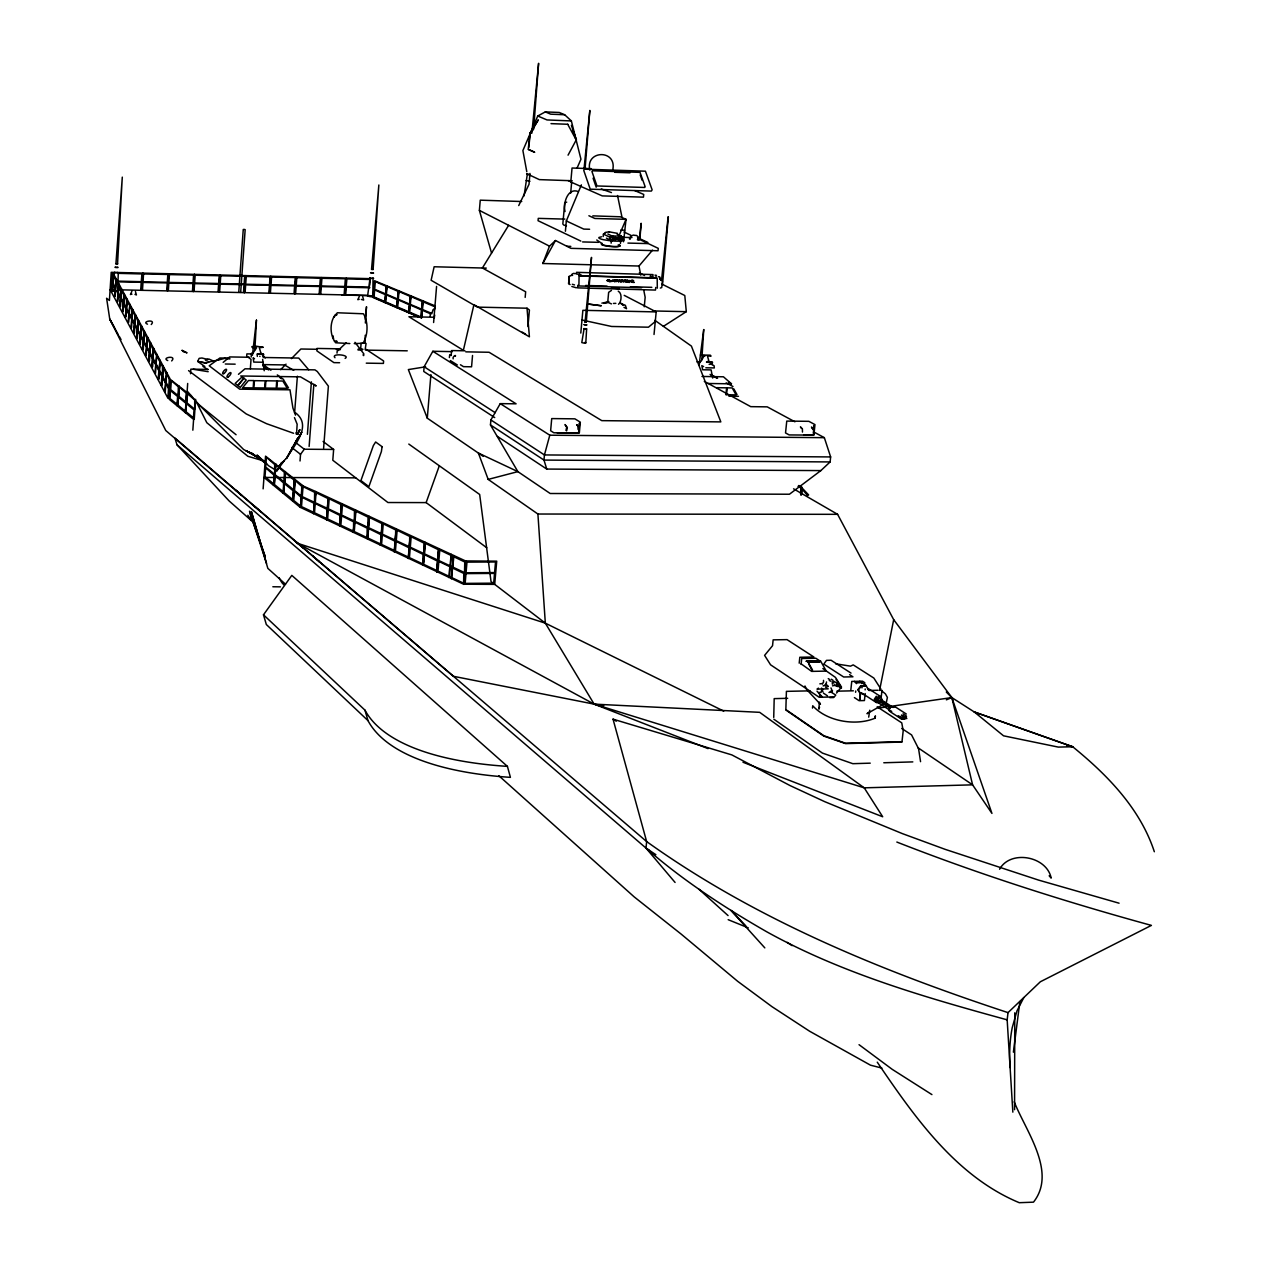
<?xml version="1.0" encoding="UTF-8"?>
<svg xmlns="http://www.w3.org/2000/svg" width="1266" height="1266" viewBox="0 0 1266 1266"><rect width="100%" height="100%" fill="white"/><g stroke="black" fill="none" stroke-linecap="round" stroke-linejoin="round"><path stroke-width="1.5" d="M1014.572 1109.665L1014.762 1012.816M571.836 286.496L576.331 287.809M117.738 289.582L118.276 272.791L117.247 272.412M254.862 349.669L256.476 320.171M449.367 357.582L449.746 354.622M370.115 277.745L367.583 296.038L370.337 296.703L372.837 296.418L373.011 277.95M117.548 263.914L122.296 177.129L115.918 263.803L117.548 263.914L115.918 263.803M584.132 328.48L581.79 342.58L584.006 343.102L585.81 342.849L586.633 328.891L585.699 328.59M111.186 288.949L111.661 281.701M112.215 273.203L111.566 280.973M112.025 291.576L113.149 274.279M112.721 290.99L112.611 283.695L115.064 288.3M113.734 275.197L113.228 283.093L115.111 287.683M114.62 296.513L116.314 279.137L115.19 296.545M117.247 301.514L118.957 284.043L117.817 301.545M119.874 305.692L120.365 298.285L117.849 293.538M119.906 306.594L121.045 288.98M120.492 306.625L121.631 289.012M122.58 310.819L123.055 303.365L121.093 298.602M122.596 311.737L124.337 294.029L123.182 311.768M125.334 316.959L127.091 299.14L125.92 316.991M126.046 316.358L125.951 308.825L128.578 313.762M128.103 322.244L129.876 304.299L128.705 322.276M130.92 327.609L132.708 309.553L131.522 327.641M133.737 332.103L134.243 324.444L132.155 319.396M133.769 333.037L135.573 314.854L134.37 333.069M136.633 337.595L137.139 329.888L135.003 324.776M136.665 338.56L138.469 320.251L137.266 338.576M140.748 289.534L141.222 282.302L117.232 281.843M142.71 273.108L141.57 290.294L142.868 273.219M142.504 289.677L142.979 282.445L167.254 282.919L166.764 290.12M139.592 344.146L141.428 325.71L140.194 344.178M140.336 343.529L140.241 335.743L143.042 341.029L142.536 348.846M142.567 349.812L144.403 331.265L143.169 349.843M143.311 349.194L143.216 341.345L146.065 346.726M145.574 355.556L147.442 336.883L146.191 355.588M148.628 361.396L150.512 342.58L149.261 361.427M149.404 360.778L149.309 352.818L152.237 358.341M151.746 367.314L153.629 348.372L152.363 367.346M152.506 366.697L152.411 358.689L155.386 364.291M154.895 373.328L156.794 354.243L155.512 373.343M158.076 379.42L160.007 360.209L158.709 379.436M158.867 378.787L158.772 370.669L161.842 376.429L161.288 384.579M167.428 290.879L168.6 273.725L167.587 290.99M161.32 385.592L163.267 366.254L161.969 385.624M168.362 290.262L168.853 283.046L192.986 283.521L192.495 290.705M164.612 391.874L166.59 372.394L165.26 391.906M167.919 397.207L168.489 388.947L165.973 383.028M168.6 398.284L169.945 378.629L113.703 274.311M177.034 404.835L177.604 396.495L170.04 390.324L170.103 398.6L177.667 404.835M177.208 405.88L179.202 386.083L177.841 405.88M193.16 291.465L194.347 274.358M193.318 291.576L194.363 274.374M187.684 383.471L187.162 391.067L199.332 405.041L243.594 449.493L250.098 453.022M194.094 290.848L194.584 283.647L218.607 284.122L218.1 291.291M190.533 373.723L190.85 369.15L208.304 369.419M193.413 418.334L194.014 409.883L186.213 403.522L186.276 411.925L194.062 418.334M192.843 430.187L193.603 419.394L169.185 399.265L170.53 379.594L191.498 395.989M194.236 419.394L195.644 399.312M218.733 291.971L219.936 274.912L218.923 292.161M219.667 291.354L220.173 284.185L244.069 284.644L243.547 291.813M218.258 360.035L224.794 358.373L229.921 358.974M238.752 292.256L243.246 229.494L244.148 229.399L245.161 229.652L240.667 292.399M244.211 292.62L245.446 275.608L244.37 292.668M245.145 292.003L245.667 284.85L269.436 285.309L268.914 292.446M250.351 368.738L251.032 359.37L246.696 356.189L246.87 353.894L252.409 353.974M251.19 357.059L251.491 353.103M373.106 269.579L378.851 184.994L371.524 269.468L372.853 269.468M269.516 293.19L270.75 276.21L269.737 293.316M270.433 292.573L270.956 285.436L294.614 285.894L294.092 293.016M263.122 488.866L265.543 456.171L302.685 485.543L300.327 507.429L263.977 477.44L355.746 477.852M273.44 485.242L275.703 463.815L274.121 485.242M294.725 293.759L295.991 276.827M294.899 293.886L296.007 276.843M295.658 293.158L296.197 286.037L319.728 286.496L319.19 293.601M283.046 493.17L285.341 471.585L283.726 493.17M294.598 413.064L297.383 376.208M296.545 434.175L297.146 424.205L294.472 417.606M292.588 500.038L293.285 490.892L284.075 483.375L284.075 492.458L291.971 498.962M294.44 479.466L292.81 501.209L295.136 479.466M300.026 460.982L300.533 454.336L304.283 449.224L333.638 449.446L332.8 460.254L387.934 502.523L426.136 502.602L486.777 547.782M307.416 434.301L311.404 381.889M319.997 294.456L321.295 277.555M309.126 446.455L313.857 384.31L316.184 385.972L300.501 376.857L240.667 375.986M320.757 293.728L321.295 286.622L344.716 287.081L344.162 294.155M313.446 513.585L315.756 491.556L465.935 561.123L463.942 584.401L300.438 507.413L302.099 485.543L315.725 491.525L313.398 513.553M323.605 448.322L328.385 386.13L317.275 371.492L314.949 369.862L245.018 368.802L238.467 374.325M344.985 295.01L346.283 278.156M345.745 294.298L346.298 287.208L369.767 287.778M361.111 343.133L360.604 349.622L362.962 349.321M365.288 319.38L366.507 306.72L365.368 323.02M369.799 285.151L370.258 279.39M354.559 523.048L353.182 532.385L355.588 510.024L354.844 519.329M386.842 285.673L384.991 302.606L386.779 285.657M367.504 536.895L369.15 516.306L367.362 538.762M398.727 290.642L396.859 307.685L398.679 290.642M410.77 295.69L408.886 312.813L410.706 295.674M533.92 125.492L538.604 63.3L531.862 133.152M420.977 318.003L422.891 300.786L421.531 318.003M421.895 317.402L421.989 310.17L430.313 313.683M452.215 351.631L432.83 351.283L424.126 366.76L423.73 371.444L494.721 417.574M430.155 316.31L430.424 313.034L431.738 313.826L433.051 309.711L434.665 308.667M434.38 309.79L435.203 305.945L374.53 280.736L373.201 297.589L419.283 317.275M433.605 322.514L436.58 286.401M483.232 456.377L427.291 418.191L430.899 374.625M423.287 563.212L424.252 551.754M424.569 547.925L425.044 542.196L423.129 565.127M491.556 253.089L479.387 210.393L480.257 200.17L521.734 201.516M448.655 577.518L451.266 554.318M449.81 576.663L449.984 566.978M450.696 566.108L450.949 555.568M451.851 567.864L451.693 577.565M452.832 556.439L452.579 566.978M453.988 555.584L451.361 578.799M472.535 355.477L471.569 366.808L463.483 366.665L460.476 364.766M586.269 322.26L591.507 257.394L585.05 322.181L586.269 322.26L585.066 322.15M813.943 432.07L824.34 437.672L830.638 456.931L830.116 461.932L820.874 470.588L789.446 494.231L550.188 493.503L517.873 471.632L490.464 424.933L490.892 419.964L500.26 403.632L516.101 403.822L432.83 351.283M639.852 239.179L641.213 223.449M529.963 173.426L529.014 184.345L518.728 205.567M525.168 297.399L525.659 291.797L482.393 267.996L508.631 225.316M527.969 326.565L529.425 310.028L527.02 308.208L477.472 307.132L431.12 280.277L434.143 266.762L486.286 268.107M662.529 284.597L668.337 216.897M562.832 224.05L564.747 202.639L566.709 202.133M565.411 231.251L566.329 220.949L581.395 184.868M570.665 193.192L571.646 182.162L568.228 180.595M577.818 285.246L577.581 287.873L655.487 290.072L655.741 287.445M656.057 276.194L655.899 277.855L579.258 275.608L579.417 273.931M580.793 333.069L582.866 310.312L656.184 311.911L654.031 334.477M578.609 432.782L579.511 422.955L578.879 432.956L557.135 432.766M579.337 432.877L580.319 422.179L574.891 418.84L551.723 418.587L550.631 430.725L553.859 432.782L577.059 432.988M603.186 236.568L603.423 234.083L605.559 232.897M607.854 234.004L612 235.998L609.88 237.248L609.611 239.685L606.398 238.135M610.07 237.343L609.864 239.559C612.443 243.104 616.4 236.647 611.81 235.919L621.115 236.188L618.805 237.296L618.568 239.796L620.641 241.173L620.435 243.436M611.13 243.167L611.351 240.904L609.674 239.464M613.456 239.654L613.472 237.359M618.963 237.375L618.568 239.796M618.805 237.296L620.957 236.109L622.856 237.422L622.635 239.907L620.641 241.173M623.568 241.774L626.037 219.334L620.356 216.787L592.82 215.869M644.267 306.783L645.154 297.257L643.714 289.914M655.899 277.855L650.392 276.938L650.55 275.276M657.307 288.189L657.196 278.172L579.068 275.877L578.91 285.958L641.545 287.73M826.508 681.947L826.065 684.969M117.295 291.655L112.247 291.069L113.323 279.928M113.687 276.21L114.684 272.285M699.259 364.94L699.623 361.158M703.706 329.603L699.354 363.184M725.909 394.77L726.589 387.823L716.698 387.681M639.472 239.132L641.071 223.433M661.596 279.786L668.084 216.866M800.571 493.867L801.156 488.154L797.991 486.334M800.713 494.959L801.505 487.394L808.642 494.943M801.378 494.99L802.169 487.426L798.814 485.495M801.679 494.246L801.6 488.518L807.692 495.607M813.373 433.035L814.18 425.36L813.484 435.124L789.193 434.934L785.537 432.94L786.756 421.087L808.847 421.325L814.972 424.601L813.88 435.045M799.194 663.194L799.811 657.26L813.88 657.007L787.041 639.631L773.146 639.852L772.545 645.707L764.601 655.377L770.567 664.808L819.181 697.265L834.247 696.917L835.75 695.081L831.303 692.265M801.093 664.444L801.71 658.494L815.795 658.241L820.194 661.105L806.094 661.358M812.487 708.09L812.74 705.763C826.745 721.398 855.547 726.273 874.759 718.297L875.407 715.844L875.154 718.202M836.541 693.056L841.494 687.027L835.449 677.389L822.837 668.543M850.815 690.16L851.749 681.425L862.51 681.203L864.773 682.659L864.393 686.14M855.594 692.28L855.737 690.983M856.528 683.64L854.376 681.377M859.582 682.073L859.677 681.266L866.071 685.381L868.239 689.812M859.836 694.86L859.788 700.161L860.5 693.515L858.332 690.033L861.323 685.982L865.39 685.903L860.833 685.666L857.842 689.717L860.025 693.198M861.845 683.529L861.924 682.706L856.623 682.817M861.988 687.865L862.083 686.963M865.121 689.891L865.216 688.989M865.184 693.546L864.409 700.557L859.108 700.684L854.392 697.598M867.748 689.195L867.843 688.293M876.309 696.237L874.22 699.418M881.294 696.474L881.975 690.302M528.713 147.679L530.312 133.31L538.303 119.843L530.027 133.215L528.223 149.388L534.711 152.268L528.508 149.467M920.556 761.673L918.562 748.697L911.583 734.913L901.724 728.456M524.061 195.913L527.352 174.012M1012.847 1112.149L1007.166 1019.842L1008.021 1012.626L1040.351 981.767L1151.395 925.399C1065.26 901.74 979.995 874.695 896.834 842.048M1013.401 1052.173L1019.89 1001.564M453.165 358.864C452.009 356.79 456.52 354.116 455.38 356.3M612.681 170.293C617.586 149.008 584.987 149.863 589.845 170.103M586.617 328.97L583.594 328.764M868.698 717.157L869.774 710.21M879.553 690.461L893.685 619.66L837.601 514.328L793.576 488.834M185.691 352.344L182.826 351.378M434.048 318.272L434.744 315.107M610.972 237.074L610.259 239.132M612.839 238.404L612.348 239.401M614.532 238.578L615.023 237.565M616.7 238.562L617.571 237.739L618.425 238.926M617.966 237.866L617.824 239.321M578.119 429.522L577.992 426.262L576.631 424.664L578.641 426.658L578.752 429.934M620.34 237.818L621.084 238.609M802.47 432.054L802.407 428.858L800.397 426.911L801.679 428.478M451.329 354.654L451.123 355.524L451.598 350.571L464.923 350.793M614.991 279.849C614.58 282.983 618.694 281.274 615.656 280.103M837.57 686.489L836.51 685.222M886.374 702.282L887.403 697.439L885.409 693.863L880.772 690.097M500.26 403.632L549.792 435.203L544.443 454.937L543.984 460.08L546.754 469.069L820.874 470.588M823.596 682.121L823.486 680.364M833.075 682.026L832.981 680.269L831.319 679.225M832.11 690.619L830.971 687.913M257.33 356.411L257.14 353.974L263.36 354.084L263.55 356.521M819.545 707.219L818.912 709.134L819.339 702.108L820.415 704.307L806.695 689.527L804.97 685.982M706.46 362.029L712.157 362.123L712.394 364.45M618.995 279.96L618.488 281.432L617.539 279.881M426.136 502.602L439.349 465.698M619.438 279.944L618.663 282.001L617.08 279.897M652.512 250.162L638.982 266.034L542.798 263.502L549.507 246.174L555.473 240.524L570.966 248.342L658.035 250.763L658.257 248.358L637.858 238.625M263.47 614.833L291.813 575.381L507.413 766.373L510.42 777.356A365.874 134.75 -13.9 0 1 367.963 720.591L266.319 624.502L263.486 614.801L364.988 710.179A366.222 133.927 -13.9 0 0 507.413 766.373M333.923 317.275L337.31 312.765L363.5 313.794C368.406 322.403 368.153 334.778 363.041 343.244L354.243 343.624M619.454 234.748L626.037 219.334L594.846 218.464L588.896 215.742M577.043 168.125L580.952 159.215L571.362 120.935L564.668 114.747L559.224 112.468L545.314 111.899L537.749 115.997L522.89 150.543L526.798 171.733M620.134 280.087C618.188 282.587 624.201 282.445 621.574 280.118M299.757 429.665L297.716 434.38L299.757 429.665L298.95 431.5M625.721 280.103C622.271 282.872 630.262 282.967 625.831 280.103M131.901 291.275L130.445 294.503L131.965 294.155M359.291 296.497L357.835 299.662L359.18 299.314M367.583 296.038L372.837 296.418M616.21 239.132L616.4 238.245M617.444 238.04L617.191 239.321L618.314 239.353M620.293 239.179L621.131 238.673L620.245 238.768M620.641 239.67L620.989 238.752M565.997 430.456L566.709 427.18L565.016 424.553L567.342 427.591L566.63 430.851M337.009 353.103L337.152 351.315L346.14 342.849M373.644 278.33L369.593 277.95M252.836 353.341L256.65 347.691L252.377 347.612L251.823 346.662L256.143 346.204L263.281 347.28L259.324 347.739L261.302 354.401L260.005 353.467M573.007 130.936L576.157 140.083L568.054 155.164M542.798 263.502L555.473 240.524M259.214 458.26L251.222 452.864L266.968 464.226L257.045 455.08L268.772 465.872L276.89 470.825L281.543 462.454M701 361.38L704.244 355.572L705.035 355.983L700.383 355.002L710.321 355.176L711.049 356.094L707.457 356.031L709.261 362.408L707.552 361.49M822.283 691.363L822.789 689.495L821.523 688.055M906.519 716.778L904.984 717.316L901.503 715.053M1023.814 997.561L1016.946 1010.948L1012.214 1027.707A79.869 37.331 85.4 0 0 1009.746 1060.576L1010.094 1067.539M276.89 470.825L284.328 460.492L280.767 464.226M616.4 280.641L615.45 280.071M624.075 280.103L623.489 280.973L622.65 280.039M624.518 280.087L623.458 282.112L622.223 280.055M530.217 133.183L533.825 128.515L530.312 133.31M825.891 685.175L823.106 685.903M823.027 691.885L821.428 690.809L821.096 692.344L818.722 692.565M835.307 685.128L832.506 685.856M832.379 692.059L830.401 691.442L832.522 690.761M112.247 291.069L116.899 291.053M118.276 272.791L114.114 272.601M999.586 869.236C1010.474 849.423 1046.792 856.133 1051.176 878.098L1049.15 875.771M278.71 466.426L287.224 457.422L298.016 437.625L286.433 458.466C293.791 445.759 313.019 425.613 295.2 412.589M280.641 369.656L286.037 364.149M291.433 358.642L300.881 349.005L316.642 349.274M817.235 689.036L818.453 688.118M819.893 661.738L807.692 662.229L819.577 662.007M223.18 362.392L229.652 356.933L249.386 357.265M655.266 321.532L648.461 327.198L611.605 326.47L581.98 320.013M612.048 239.622L612.823 238.024M869.236 712.157L867.004 713.707L882.766 704.782M611.446 290.436L608.645 292.319L607.727 302.289L611.431 303.887M335.949 315.329L337.025 314.633L335.427 314.601C329.54 321.928 329.651 335.284 335.632 342.785L349.843 343.545M663.368 326.375L686.299 311.673L684.795 295.516L662.055 284.185M615.83 303.349L613.456 303.444M831.208 691.727L828.961 692.502M828.17 686.536L824.625 685.191M611.541 240.999L613.678 239.812M601.872 303.128L606.572 302.226M596.761 239.986L602.205 243.721M602.236 243.436L601.572 243.752A9.542 1.488 5.2 0 0 604.974 245.43L609.405 246.126A9.21 1.424 5.2 0 0 618.045 246.379L619.944 245.841A9.542 1.488 5.2 0 0 619.39 245.034M334.968 357.724C330.379 352.866 351.109 354.876 345.112 358.42M583.942 167.729L585.557 167.872M946.367 699.845L951.842 697.582L974.282 711.967L1003.542 735.815L1058.297 747.098L1072.698 746.75C1107.259 774.824 1140.175 808.499 1154.339 851.733M610.924 237.106L612.412 237.106L611.256 236.964M611.7 239.765L610.687 239.591M614.912 239.654L615.956 239.654M618.045 239.369L617.191 239.227M526.102 180.532L529.9 181.323M822.093 683.561L819.846 683.846M551.011 123.641L567.833 124.274M834.057 685.128L837.412 686.473M616.352 280.973L616.669 280.071M488.185 479.403L517.873 471.632L478.39 453.054L488.185 479.403L537.908 514.028L837.601 514.328M618.536 304.267C621.274 302.337 622.603 293.427 618.235 291.164M572.2 274.991L569.146 276.494L568.64 283.774L570.096 284.597M660.33 288.062L661.722 287.556L662.403 281.226L659.871 278.868L661.912 280.387L660.282 279.406L660.029 277.207M572.612 275.418C569.732 275.925 573.15 272.269 575.065 273.678M204.538 362.867L218.591 359.94M630.136 239.306C627.651 239.765 632.335 233.403 635.026 235.381C638.206 234.352 641.545 242.328 637.352 239.78M252.44 355.24L256.428 320.14M622.793 240.714L621.115 240.999A12.391 1.899 5.2 0 1 609.468 240.667L603.518 239.717A12.85 1.978 5.2 0 1 598.929 237.47L601.508 236.789M609.041 231.82L617.586 233.371M605.164 232.453L609.452 231.757M425.613 366.808L408.348 369.577L427.291 418.191M878.382 708.105L886.121 706.998M889.982 706.444L951.842 697.582L991.943 813.421L972.589 784.841L951.842 697.582L893.685 619.66M205.329 362.725L208.621 362.313M183.538 351.283L187.02 352.897L182.921 350.919M615.608 237.422L614.39 238.878M615.276 237.581L614.548 238.847M615.656 239.606L614.2 238.799M703.754 329.587L701.807 359.718M280.403 586.854L272.839 586.759M167.745 360.573C160.687 357.598 177.414 354.828 171.67 360.937M581.094 275.513L579.258 275.608M608.867 301.545L603.771 303.349L607.712 302.59M147.489 324.191C140.668 321.358 156.715 318.652 151.24 324.539M115.649 266.999C112.547 267.632 121.093 267.901 116.994 267.063M870.233 763.161L852.825 763.683L822.409 753.08L773.842 719.215M883.795 762.765L912.818 761.895M901.946 742.05L845.577 743.617L823.85 736.116L785.838 709.973L786.408 691.363L809.939 690.856M905.332 718.851L901.313 718.946L890.22 711.729M880.107 702.535L876.515 702.63L861.45 692.834M895.189 707.014L890.267 707.14L888.669 710.194L889.713 711.223M832.379 684.194L832.253 682.453L833.93 683.07M817.25 689.1L828.17 688.862L825.543 687.137M836.873 691.173L853.347 690.809M868.872 690.461L878.098 690.271M787.674 698.31L774.191 698.626L773.732 717.442M829.784 697.629L833.598 697.55M825.812 671.107L811.664 671.391L801.156 663.859M829.246 680.475L831.05 681.314M823.185 682.501L822.52 684.036M806.395 661.089L820.495 660.82L826.112 670.838M371.524 272.586C367.805 272.87 375.939 273.741 372.837 272.712M465.951 560.933L496.731 561.155L494.705 584.37L463.957 584.212M830.638 456.931L544.443 454.937L490.892 419.964M830.116 461.932L543.984 460.08L490.464 424.933M803.768 434.871L813.484 435.124M549.792 435.203L824.34 437.672M185.801 411.529L185.754 403.142L178.063 396.875L178.126 405.215L184.519 410.485M728.899 396.195L738.489 396.321M701.965 376.461L723.44 376.793L731.463 383.82L707.931 383.487M336.345 349.606L340.285 349.669M358.009 349.986L361.949 350.049M365.89 350.112L407.256 350.824M465.793 351.853L489.072 352.264L601.793 420.644L720.829 421.895L691.41 346.093L654.854 320.33M257.489 354.227L263.708 354.338M696.933 361.934L700.304 361.997M706.919 362.266L712.6 362.361M259.752 356.284L259.989 356.458M709.735 364.291L709.15 364.386M263.201 357.487L298.744 358.072L308.698 369.783M450.332 360.557L457.374 364.988M229.637 358.151L219.888 357.993L209.206 365.795L239.67 389.153L289.977 389.817L292.921 408.032L295.516 415.153M705.811 367.789L714.325 367.931L714.119 365.763L710.511 363.833M339.62 362.725L333.908 362.63L316.848 350.872L317.038 348.435L340.522 348.846M366.27 363.152L383.408 363.421L383.614 360.952L365.969 349.289M263.027 362.25L253.754 362.092L253.153 357.787L254.513 358.784M225.316 364.007L235.175 364.165M262.758 364.592L284.439 364.925L293.728 370.337M358.136 349.147L362.044 349.21M652.94 310.945L686.299 311.673M434.491 317.26L408.902 316.737L463.372 350.318L473.927 304.663L529.41 336.803L527.02 308.208M117.137 281.115L141.27 281.685L141.919 273.947L117.785 273.345M114.051 289.677L110.11 289.582L167.951 398.252M117.975 289.772L367.615 295.421M341.947 295.025L369.894 295.658L418.65 316.769M582.597 241.933L598.375 242.328M627.936 243.088L647.638 243.578L647.749 242.392L637.526 237.707M371.017 278.678L111.218 272.332L109.414 300.453L106.597 298.254L109.746 319.064L165.767 430.519L297.605 543.336L594.134 704.133L708.09 748.617M370.416 279.501L346.931 278.916L346.172 286.512L369.656 287.081M589.608 229.257L583.768 229.099L566.329 220.949M620.736 230.096L624.629 230.206M622.714 237.328L631.971 237.565M564.873 219.113L538.272 218.369L538.066 220.711L580.825 241.078M566.883 246.269L570.824 246.379M585.604 285.467L607.031 286.069M630.405 286.733L651.832 287.335M644.695 187.463L596.966 185.96L591.95 171.543M591.364 168.663L572.042 168.014L570.792 181.988L602.252 195.898L643.46 197.148L643.714 194.442L634.757 190.596M592.393 170.783L640.026 172.366L645.154 186.703M614.801 172.303L630.041 172.793M572.2 180.753L539.332 179.614L526.624 173.648M564.668 114.747L550.726 114.177L545.314 111.899M571.362 120.935L547.007 119.938L537.749 115.997M362.836 342.817L366.064 343.482L365.162 349.701M166.621 373.423L169.138 379.278L169.185 388.282L166.02 382.332M162.665 376.809L165.134 382.649M165.181 381.952L162.713 376.129M146.112 346.045L143.881 340.712L143.833 332.198L146.682 337.5M146.856 347.074L149.135 352.486M149.182 351.821L146.903 346.409M156.842 355.24L159.231 360.842M152.284 357.661L149.974 352.17L149.926 343.545L152.869 349.005M155.433 363.611L153.091 358.025L153.044 349.337L156.019 354.876M156.209 364.655L158.598 370.321M163.314 367.267L165.783 373.043M158.646 369.625L156.256 363.975M128.626 313.113L126.584 308.208L126.537 300.026L129.164 304.916M129.322 314.095L131.395 319.064M135.604 315.804L137.741 320.868L137.788 329.271L135.051 324.128M138.5 321.2L140.668 326.327M137.915 330.236L140.067 335.427M140.115 334.762L137.947 329.571M147.473 337.864L149.752 343.213M118.988 284.945L120.919 289.598L120.982 297.668L118.466 292.937M124.369 294.946L126.378 299.741M123.799 303.682L125.793 308.524M129.907 305.233L131.981 310.154L132.028 318.446L129.369 313.446M125.84 307.891L123.846 303.049M132.74 310.486L134.829 315.471L134.892 323.811L132.186 318.747M295.817 541.658L453.45 676.297L594.134 704.133L759.679 712.331L864.219 787.832L882.687 816.76L743 762.243M116.345 280.039L118.26 284.628M529.742 174.692L526.862 174.186M585.003 167.761L584.164 167.729L589.845 110.427L585.145 167.777M363.469 342.833L365.257 343.102M654.981 275.118L656.516 275.371M361.364 299.425L363.659 300.074L362.725 296.735M835.607 663.795L850.515 666.153L853.221 664.887L873.825 678.038L880.835 688.973M1066.937 745.832L1072.698 746.75L974.282 711.967L1072.698 746.75M193.255 369.276L208.194 371.698M408.791 444.065L479.672 494.484L491.034 581.553L545.33 623.157L594.134 704.133L603.787 705.732M205.124 362.851L197.702 361.427L199.142 358.341L201.943 357.993L208.146 359.56L205.314 359.892L208.985 359.069L213.986 361.285M206.611 363.152L197.702 361.427L204.839 366.507M584.623 342.453L585.81 342.849M134.956 294.361L136.427 294.931L135.43 291.512M580.872 274.595L576.346 273.994L576.489 272.332L653.003 274.595L652.845 276.257L650.392 276.938M574.511 284.913L572.343 284.28M336.06 341.203L337.136 341.456L334.461 341.171M264.103 461.03L247.851 456.282L206.817 422.702L196.99 403.142L236.077 434.729M881.88 1068.077L870.502 1065.181L809.67 1031.268L771.943 1006.644L737.667 981.308L681.219 934.15L634.219 896.914L498.836 775.726M620.973 303.555L625.372 305.312L626.512 308.682L623.98 307.353M1007.166 1019.842C925.003 997.323 841.795 973.364 766.895 931.871A1203.444 314.902 10 0 1 646.024 848.109L177.018 444.809L174.898 438.02L646.641 841.558C755.707 919.607 881.326 970.88 1008.021 1012.626M1119.081 903.196L1038.547 880.092L945.196 849.359L902.278 833.582L824.609 801.615L790.047 785.569L731.843 754.9L613.029 719.151L646.641 841.558L646.008 848.109L675.079 882.449M658.336 276.653L659.317 276.922M594.134 704.133L864.219 787.832L972.589 784.841L917.755 747.589M293.601 433.288L266.572 423.699L246.19 413.919L188.571 370.621M297.605 543.336L545.33 623.157L723.725 711.112M601.287 188.998L611.446 192.574M620.308 302.859L623.473 305.169L621.59 304.188M728.172 919.686L748.253 927.851M434.349 306.562L422.686 301.688L422.543 309.553L430.867 313.05M618.314 287.999L619.137 288.648L611.351 288.015M859.804 692.834L864.567 694.86M365.13 343.244L365.225 335.268M623.996 231.979L631.069 235.381M617.128 234.273L621.115 236.188M618.789 235.46L622.856 237.422M611.969 236.299L613.662 237.454M603.423 234.083L609.848 237.201M639.314 272.855L644.552 275.482M479.387 210.393L549.507 246.174M624.201 295.358L656.184 311.911M708.105 361.301L710.622 362.63M703.627 366.618L701.823 365.652L702.63 369.783L711.112 369.909L712.695 378.059M728.488 382.237L731.463 383.82M710.748 374.546L717.6 378.233M726.162 382.838L732.998 386.526M710.084 374.419L716.572 377.917M794.921 421.8L767.228 406.861L750.738 406.655L704.307 381.367M252.804 454.383L245.984 450.617L255.542 456.203M659.554 278.773L660.931 279.549M522.13 332.103L525.532 334.066M260.337 458.988L263.518 460.84M931.918 1094.599L892.213 1069.343L859.044 1044.687M256.824 456.757L248.532 451.74L265.607 462.581L262.41 460.428M260.131 458.767L263.455 460.777M613.029 719.151L616.289 721.193M904.573 717.79C898.971 720.101 911.283 718.265 901.424 715.591M851.021 673.101L831.082 660.266L826.492 660.361L823.802 664.112L843.678 676.994L852.936 676.804L849.613 674.651M424.126 366.76L495.148 412.653M868.793 688.91L880.756 696.632L882.18 700.003M879.269 696.158L880.408 696.901L877.449 696.965L875.36 700.161L876.721 702.361L875.581 701.617M895.204 706.839L906.329 714.024M893.147 707.472L878.303 697.867L878.177 698.99L876.784 699.022L889.966 707.567M903.038 713.882L906.345 716.018M881.073 700.715L890.868 707.061M889.982 708.169L876.927 699.702L876.8 700.826L875.392 700.858L891.723 711.46M902.753 716.714C906.915 717.426 909.431 720.512 902.436 716.683M898.243 715.701L903.259 718.787M877.18 706.808L901.756 722.854L903.196 730.767L901.993 741.686L845.625 743.237L823.897 735.752L785.87 709.625M834.152 681.409L837.823 683.798M828.249 678.608L829.784 679.62M836.415 685.017L840.102 687.438M828.186 686.394L825.875 684.004M497.427 436.422L546.754 469.069M823.486 693.182L827.426 695.794M817.013 691.157L822.03 696.696L819.403 694.939M202.892 366.365L207.703 369.561M820.067 696.189L821.602 697.202M655.867 854.677L646.008 848.109L649.205 850.388M787.167 942.363L792.089 945.639M260.749 353.261L262.663 354.638M262.568 355.904L265.322 357.898M262.932 364.402L270.908 370.242M277.301 374.894L283.679 379.563M279.818 377.537L281.463 378.756M262.758 365.684L268.598 369.957M578.166 191.53C567.643 187.415 562.911 203.494 565.047 211.533M323.099 441.47L333.638 449.446M295.453 442.372L304.283 449.224M291.718 447.452L300.533 454.336M235.159 489.768L237.296 491.588M241.917 495.544L239.765 493.708M260.59 511.511L253.96 505.862L255.764 507.397M296.054 541.864L302.922 547.735L302.226 547.118M313.193 556.518C310.376 554.128 321.817 563.892 318.953 561.439M235.777 490.29L241.3 495.006M258.533 509.755L259.941 510.958M253.77 522.731L229.051 500.877L177.018 444.809M285.499 584.212L267.838 568.371L251.396 511.717M284.296 585.05L282.666 583.594A74.014 21.965 -89.9 0 1 279.074 577.723M698.943 889.238L728.061 915.587M617.349 239.448L616.162 237.707M612.269 237.138L612.997 238.055M900.11 717.347L901.487 718.708L899.398 716.888M946.288 692.043L951.842 697.582M745.88 925.921L731.02 910.412L764.822 947.886M363.026 354.891L363.659 355.588L363.801 353.8L354.986 342.342M247.82 515.262L251.095 520.057M877.259 1062.174C914.558 1117.008 956.036 1176.383 1019.272 1202.7L1033.483 1202.162C1057.252 1171.984 1025.666 1130.934 1014.208 1101.768M836.114 679.494L841.479 688.071M837.253 682.77L839.944 687.058M283.995 380.575L288.569 388.013M733.837 388.899L737.018 394.596M807.993 661.96L812.582 670.205M808.61 663.875L812.281 670.474M114.446 327.609L109.746 319.064L118.244 334.588M119.162 336.155L121.03 339.573M113.165 275.165L115.617 279.739M121.077 289.882L123.625 294.63L123.688 302.764L121.14 297.969M567.722 124.305L576.283 140.035M640.2 174.914L642.131 180.294M250.288 514.407L265.243 556.739L250.241 512.809M593.089 178.205L596.207 187.21M571.409 125.397L576.457 140.004M249.497 511.211L266.54 563.37L251.38 511.559M364.988 710.179L367.963 720.591M813.753 429.997L811.474 427.022L813.025 429.601M332.911 335.664L333.591 338.813M617.539 195.518L621.907 216.834M638.982 266.034L640.802 275.213M614.327 279.802L614.611 281.827L613.899 279.818M262.632 359.37L264.214 370.748M537.908 514.028L545.33 623.157M566.44 225.759A9.875 1.488 5.2 0 1 563.433 224.873M623.711 239.796A12.85 1.978 5.2 0 1 623.679 240.303M618.172 244.892A9.542 1.488 5.2 0 1 619.929 246.142L618.03 246.664A9.21 1.424 5.2 0 1 609.373 246.411L604.942 245.715A9.542 1.488 5.2 0 1 601.54 244.037M296.117 432.561A236.932 49.295 3.6 0 1 296.386 434.206M568.656 283.426L569.146 276.494L568.656 283.426M143.549 273.962L143.026 281.827L167.286 282.302L167.824 274.469L143.549 273.962M141.46 326.675L140.89 335.11L143.707 340.396L143.659 331.882L141.46 326.675M160.054 361.221L159.453 370.004L162.523 375.765L162.491 366.887L160.054 361.221M169.422 274.595L168.884 282.429L193.033 282.904L193.571 275.086L169.422 274.595M171.337 380.639L170.72 389.627L178.284 395.799L178.284 386.747L171.337 380.639M179.376 387.127L178.743 396.179L186.434 402.43L186.434 393.315L179.376 387.127M186.719 392.634L185.342 412.589L186.719 392.634M195.17 275.228L194.632 283.03L218.654 283.505L219.192 275.719L195.17 275.228M187.526 393.71L186.909 402.81L194.695 409.171L194.695 399.993L187.526 393.71M220.759 275.782L220.221 283.568L244.116 284.043L244.67 276.273L220.759 275.782M246.269 276.463L245.699 284.233L269.484 284.708L270.054 276.953L246.269 276.463M253.706 380.575L253.168 387.902L242.581 387.76L248.484 380.512L253.706 380.575M254.419 380.67L253.896 387.839L264.626 387.982L265.164 380.813L254.419 380.67M271.573 277.08L271.003 284.834L294.661 285.293L295.231 277.555L271.573 277.08M265.892 380.781L265.369 388.045L276.178 388.187L276.716 380.924L265.892 380.781M265.654 467.803L264.99 476.744L273.915 484.087L273.899 475.082L265.654 467.803M266.43 457.311L265.702 467.043L274.643 474.323L274.69 464.527L266.43 457.311M277.412 380.955L276.874 388.171L287.303 388.314L282.824 381.034L277.412 380.955M275.133 475.525L274.453 484.53L283.521 491.999L283.521 482.932L275.133 475.525M275.909 464.97L275.181 474.75L284.264 482.156L284.312 472.297L275.909 464.97M296.814 277.681L296.244 285.42L319.776 285.879L320.361 278.172L296.814 277.681M285.546 472.74L284.818 482.599L294.044 490.116L294.092 480.178L285.546 472.74M294.472 491.303L293.775 500.45L300.881 506.305L300.881 497.095L294.472 491.303M295.279 480.589L294.535 490.528L301.64 496.319L301.704 486.318L295.279 480.589M302.21 497.396L301.514 506.606L313.731 512.382L313.81 503.172L302.21 497.396M303.033 486.619L302.273 496.62L314.506 502.349L314.633 492.347L303.033 486.619M321.928 278.298L321.342 286.005L344.763 286.464L345.349 278.773L321.928 278.298M315.234 503.52L314.522 512.762L326.881 518.601L326.96 509.359L315.234 503.52M316.057 492.68L315.281 502.729L327.657 508.521L327.799 498.472L316.057 492.68M328.258 497.68L326.533 519.788L328.258 497.68M328.353 509.676L327.625 518.965L340.127 524.868L340.206 515.563L328.353 509.676M329.192 498.772L328.4 508.869L340.918 514.74L341.06 504.628L329.192 498.772M341.519 503.836L339.779 526.055L341.519 503.836M341.614 515.879L340.87 525.232L353.515 531.198L353.61 521.845L341.614 515.879M342.469 504.944L341.678 515.088L354.322 521.006L354.48 510.847L342.469 504.944M355.018 522.178L354.274 531.562L367.045 537.607L367.156 528.207L355.018 522.178M355.888 511.163L355.081 521.37L367.868 527.368L368.042 517.145L355.888 511.163M374.641 289.914L374.087 296.988L385.212 301.719L385.275 294.614L374.641 289.914M375.306 281.606L374.689 289.297L385.829 293.997L385.94 286.258L375.306 281.606M386.383 294.883L385.814 302.004L397.081 306.799L397.16 299.631L386.383 294.883M387.048 286.543L386.431 294.282L397.698 299.013L397.825 291.243L387.048 286.543M368.58 528.523L367.82 537.971L380.75 544.079L380.86 534.632L368.58 528.523M369.466 517.462L368.643 527.716L381.572 533.777L381.762 523.507L369.466 517.462M398.284 299.915L397.714 307.084L409.092 311.927L409.187 304.726L398.284 299.915M398.964 291.528L398.331 299.314L409.725 304.109L409.868 296.291L398.964 291.528M382.285 522.716L380.465 545.282L382.285 522.716M382.348 534.948L381.588 544.443L394.644 550.615L394.77 541.12L382.348 534.948M383.25 523.839L382.411 534.141L395.483 540.265L395.688 529.948L383.25 523.839M410.311 305.011L409.725 312.211L421.246 317.101L421.341 309.869L410.311 305.011M410.991 296.576L410.358 304.394L421.879 309.252L422.021 301.387L410.991 296.576M396.163 529.141L394.312 551.834L396.163 529.141M396.211 541.452L395.435 550.995L408.649 557.246L408.791 547.687L396.211 541.452M397.128 530.28L396.274 540.645L409.504 546.833L409.709 536.452L397.128 530.28M410.2 535.66L408.317 558.464L410.2 535.66M410.231 548.036L409.456 557.626L422.812 563.94L422.955 554.334L410.231 548.036M411.165 536.784L410.311 547.213L423.683 553.479L423.904 543.051L411.165 536.784M424.474 554.666L423.683 564.32L437.197 570.713L437.356 561.06L424.474 554.666M425.423 543.383L424.553 553.859L438.083 560.189L438.305 549.697L425.423 543.383M438.796 548.89L436.865 571.947L438.796 548.89M438.827 561.392L438.02 571.093L463.609 583.199L463.783 573.451L438.827 561.392M439.777 550.045L438.891 560.569L464.511 572.58L464.764 561.993L439.777 550.045M465.999 573.609L465.16 583.389L493.677 583.167L494.531 573.403L465.999 573.609M466.98 562.136L466.062 572.77L494.595 572.58L495.528 561.977L466.98 562.136M620.182 280.641C621.369 283.869 622.366 278.884 620.182 280.641M727.238 387.855L726.542 394.755L736.084 394.881L732.175 387.918L727.238 387.855M630.278 280.957L632.082 282.128L629.819 281.289L631.702 280.372L630.326 280.83M607.364 280.292L609.183 281.463L606.92 280.625L608.804 279.707L607.364 280.292M382.095 446.692L381.398 451.519L368.881 486.65L360.921 480.558L373.343 445.632L375.638 441.992L382.095 446.692M586.728 324.903L584.132 324.65L586.728 324.903M182.13 350.381L183.665 351.347L182.13 350.381M612.048 281.321L609.642 281.701L609.373 279.659L610.038 281.448C611.62 279.596 615.608 281.543 612.048 281.321M625.831 280.625L626.354 281.558L625.815 280.656M612.443 280.245L612.997 281.147L612.428 280.277M301.719 432.276L295.706 442.451L301.719 432.276M584.496 169.169L583.753 170.435L590.225 189.172L651.357 191.087L652.132 189.821L645.438 171.195L584.496 169.169M627.24 280.166L627.889 282.239L627.699 280.751C631.038 285.974 628.395 277.159 629.044 281.638L627.24 280.166M632.272 280.308L632.541 282.365L634.282 282.397L632.921 282.096C632.858 280.672 634.867 280.593 632.272 280.308M243.721 378.17L237.786 385.465L235.144 383.456L242.091 376.936L243.721 378.17M243.942 378.297L237.961 385.639L240.255 387.396L246.237 380.022L243.942 378.297M601.113 305.739L589.022 304.156L601.113 305.739M621.606 240.113A1.804 1.646 -64.5 0 0 621.574 237.043A1.804 1.646 -64.5 0 0 619.074 238.799A1.804 1.646 -64.5 0 0 621.606 240.113M621.384 240.065A1.63 1.488 -64.5 0 0 621.638 237.28A1.63 1.488 -64.5 0 0 619.248 238.609A1.63 1.488 -64.5 0 0 621.384 240.065M223.845 373.581A2.912 0.997 -50.6 0 0 226.567 369.53A2.912 0.997 -50.6 0 0 223.338 371.571A2.912 0.997 -50.6 0 0 223.845 373.581M228.26 376.952A2.928 0.997 -50.6 0 0 230.982 372.884A2.928 0.997 -50.6 0 0 227.738 374.91A2.928 0.997 -50.6 0 0 228.26 376.952"/></g></svg>
